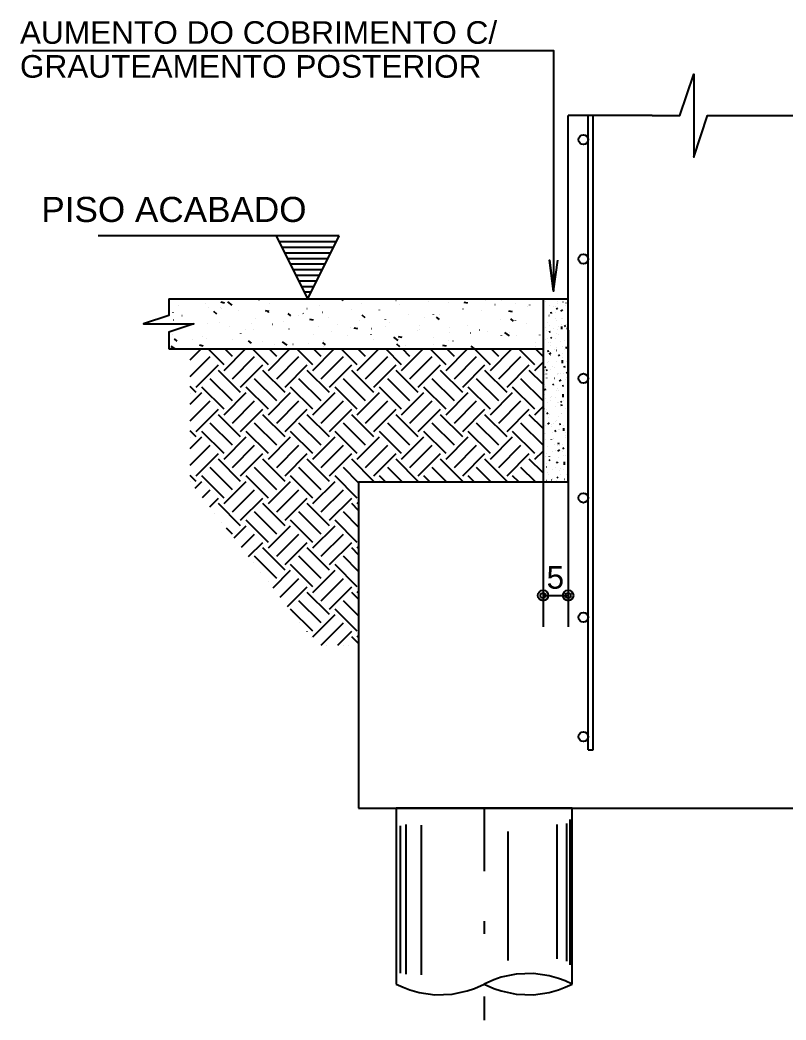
# Model space of a CAD drawing. Extents: x 0 to 119, y 0 to 84.
# Drawn here: x 76.23 to 82.33, y 64.79 to 72.76 of the extents above; entities that cross this region are included whole.
import ezdxf

# ---------------------------------------------------------------- set-up
doc = ezdxf.new("R2010")
doc.units = 0
doc.header["$MEASUREMENT"] = 0
doc.linetypes.add('ESTILO_TQS_0003', pattern=[1.5, 0.5, -0.4, 0.1, -0.5])
for name, color, linetype in [('1', 3, 'CONTINUOUS'), ('10', 252, 'CONTINUOUS'), ('23', 100, 'CONTINUOUS'), ('3', 7, 'CONTINUOUS'), ('32', 250, 'CONTINUOUS'), ('36', 7, 'CONTINUOUS'), ('50', 7, 'CONTINUOUS'), ('6', 178, 'CONTINUOUS')]:
    doc.layers.add(name, color=color, linetype=linetype)
doc.styles.add('TQS_ARIAL', font='arial.ttf')

msp = doc.modelspace()

# ---------------------------------------------------------------- linework, layer by layer
at = {"layer": '1', "color": 3, "linetype": 'Continuous'}
for p, q in [((77.589745, 70.049495), (77.676227, 70.135976)), ((77.858714, 70.009104), (77.731842, 70.135976)), ((77.858714, 69.96491), (78.02978, 70.135976)), ((77.925005, 70.075395), (77.864424, 70.135976)), ((78.212267, 70.009104), (78.085395, 70.135976)), ((78.212267, 69.96491), (78.383333, 70.135976)), ((78.278558, 70.075395), (78.217978, 70.135976)), ((78.56582, 70.009104), (78.438948, 70.135976)), ((78.56582, 69.96491), (78.736887, 70.135976)), ((78.632112, 70.075395), (78.571531, 70.135976)), ((78.919374, 70.009104), (78.792502, 70.135976)), ((78.919374, 69.96491), (79.09044, 70.135976)), ((78.985665, 70.075395), (78.925084, 70.135976)), ((79.272927, 70.009104), (79.146055, 70.135976)), ((79.272927, 69.96491), (79.443993, 70.135976)), ((79.339219, 70.075395), (79.278638, 70.135976)), ((79.626481, 70.009104), (79.499609, 70.135976)), ((79.626481, 69.96491), (79.797547, 70.135976)), ((79.692772, 70.075395), (79.632191, 70.135976)), ((79.980034, 70.009104), (79.853162, 70.135976)), ((79.980034, 69.96491), (80.1511, 70.135976)), ((80.046325, 70.075395), (79.985745, 70.135976)), ((80.333587, 70.009104), (80.206715, 70.135976)), ((80.398767, 70.076507), (80.339298, 70.135976)), ((77.589745, 69.916913), (77.748228, 70.075395)), ((77.925005, 69.898619), (78.101782, 70.075395)), ((78.278558, 69.898619), (78.455335, 70.075395)), ((78.632112, 69.898619), (78.808888, 70.075395)), ((78.985665, 69.898619), (79.162442, 70.075395)), ((79.339219, 69.898619), (79.515995, 70.075395)), ((79.692772, 69.898619), (79.869549, 70.075395)), ((80.046325, 69.898619), (80.223102, 70.075395)), ((80.333587, 69.96491), (80.398767, 70.030089)), ((77.637743, 69.832327), (77.81452, 70.009104)), ((77.991296, 69.788133), (77.81452, 69.96491)), ((77.991296, 69.832327), (78.168073, 70.009104)), ((78.34485, 69.788133), (78.168073, 69.96491)), ((78.34485, 69.832327), (78.521626, 70.009104)), ((78.698403, 69.788133), (78.521626, 69.96491)), ((78.698403, 69.832327), (78.87518, 70.009104)), ((79.051956, 69.788133), (78.87518, 69.96491)), ((79.051956, 69.832327), (79.228733, 70.009104)), ((79.40551, 69.788133), (79.228733, 69.96491)), ((79.40551, 69.832327), (79.582286, 70.009104)), ((79.759063, 69.788133), (79.582286, 69.96491)), ((79.759063, 69.832327), (79.93584, 70.009104)), ((80.112617, 69.788133), (79.93584, 69.96491)), ((80.112617, 69.832327), (80.289393, 70.009104)), ((80.398767, 69.855536), (80.289393, 69.96491)), ((80.398767, 69.943925), (80.398767, 69.943925)), ((77.925005, 69.721842), (77.748228, 69.898619)), ((78.278558, 69.721842), (78.101782, 69.898619)), ((78.632112, 69.721842), (78.455335, 69.898619)), ((78.985665, 69.721842), (78.808888, 69.898619)), ((79.339219, 69.721842), (79.162442, 69.898619)), ((79.692772, 69.721842), (79.515995, 69.898619)), ((80.046325, 69.721842), (79.869549, 69.898619)), ((80.398767, 69.722954), (80.223102, 69.898619)), ((77.637743, 69.788133), (77.589745, 69.836131)), ((77.589745, 69.695942), (77.681937, 69.788133)), ((77.589745, 69.78433), (77.589745, 69.78433)), ((77.858714, 69.655551), (77.681937, 69.832327)), ((77.858714, 69.611357), (78.03549, 69.788133)), ((78.212267, 69.655551), (78.03549, 69.832327)), ((78.212267, 69.611357), (78.389044, 69.788133)), ((78.56582, 69.655551), (78.389044, 69.832327)), ((78.56582, 69.611357), (78.742597, 69.788133)), ((78.919374, 69.655551), (78.742597, 69.832327)), ((78.919374, 69.611357), (79.096151, 69.788133)), ((79.272927, 69.655551), (79.096151, 69.832327)), ((79.272927, 69.611357), (79.449704, 69.788133)), ((79.626481, 69.655551), (79.449704, 69.832327)), ((79.626481, 69.611357), (79.803257, 69.788133)), ((79.980034, 69.655551), (79.803257, 69.832327)), ((79.980034, 69.611357), (80.156811, 69.788133)), ((80.333587, 69.655551), (80.156811, 69.832327)), ((77.589745, 69.563359), (77.748228, 69.721842)), ((77.925005, 69.545065), (78.101782, 69.721842)), ((78.278558, 69.545065), (78.455335, 69.721842)), ((78.632112, 69.545065), (78.808888, 69.721842)), ((78.985665, 69.545065), (79.162442, 69.721842)), ((79.339219, 69.545065), (79.515995, 69.721842)), ((79.692772, 69.545065), (79.869549, 69.721842)), ((80.046325, 69.545065), (80.223102, 69.721842)), ((77.637743, 69.478774), (77.81452, 69.655551)), ((77.991296, 69.43458), (77.81452, 69.611357)), ((77.991296, 69.478774), (78.168073, 69.655551)), ((78.34485, 69.43458), (78.168073, 69.611357)), ((78.34485, 69.478774), (78.521626, 69.655551)), ((78.698403, 69.43458), (78.521626, 69.611357)), ((78.698403, 69.478774), (78.87518, 69.655551)), ((79.051956, 69.43458), (78.87518, 69.611357)), ((79.051956, 69.478774), (79.228733, 69.655551)), ((79.40551, 69.43458), (79.228733, 69.611357)), ((79.40551, 69.478774), (79.582286, 69.655551)), ((79.759063, 69.43458), (79.582286, 69.611357)), ((79.759063, 69.478774), (79.93584, 69.655551)), ((80.112617, 69.43458), (79.93584, 69.611357)), ((80.112617, 69.478774), (80.289393, 69.655551)), ((80.398767, 69.501983), (80.289393, 69.611357)), ((80.333587, 69.611357), (80.398767, 69.676536)), ((77.925005, 69.368289), (77.748228, 69.545065)), ((78.278558, 69.368289), (78.101782, 69.545065)), ((78.632112, 69.368289), (78.455335, 69.545065)), ((78.985665, 69.368289), (78.808888, 69.545065)), ((79.339219, 69.368289), (79.162442, 69.545065)), ((79.692772, 69.368289), (79.515995, 69.545065)), ((80.046325, 69.368289), (79.869549, 69.545065)), ((80.398767, 69.369401), (80.223102, 69.545065)), ((80.398767, 69.590371), (80.398767, 69.590371)), ((77.637743, 69.43458), (77.589745, 69.482577)), ((77.858714, 69.301997), (77.681937, 69.478774)), ((78.212267, 69.301997), (78.03549, 69.478774)), ((78.56582, 69.301997), (78.389044, 69.478774)), ((78.919374, 69.301997), (78.742597, 69.478774)), ((79.272927, 69.301997), (79.096151, 69.478774)), ((79.626481, 69.301997), (79.449704, 69.478774)), ((79.980034, 69.301997), (79.803257, 69.478774)), ((80.333587, 69.301997), (80.156811, 69.478774)), ((77.589745, 69.342388), (77.681937, 69.43458)), ((77.589745, 69.430777), (77.589745, 69.430777)), ((77.858714, 69.257803), (78.03549, 69.43458)), ((78.212267, 69.257803), (78.389044, 69.43458)), ((78.56582, 69.257803), (78.742597, 69.43458)), ((78.919374, 69.257803), (79.096151, 69.43458)), ((79.272927, 69.257803), (79.449704, 69.43458)), ((79.626481, 69.257803), (79.803257, 69.43458)), ((79.980034, 69.257803), (80.156811, 69.43458)), ((77.589745, 69.209806), (77.748228, 69.368289)), ((77.637743, 69.125221), (77.81452, 69.301997)), ((77.925005, 69.191512), (78.101782, 69.368289)), ((77.991296, 69.125221), (78.168073, 69.301997)), ((78.278558, 69.191512), (78.455335, 69.368289)), ((78.34485, 69.125221), (78.521626, 69.301997)), ((78.632112, 69.191512), (78.808888, 69.368289)), ((78.698403, 69.125221), (78.87518, 69.301997)), ((78.985665, 69.191512), (79.162442, 69.368289)), ((79.051956, 69.125221), (79.228733, 69.301997)), ((79.339219, 69.191512), (79.515995, 69.368289)), ((79.40551, 69.125221), (79.582286, 69.301997)), ((79.692772, 69.191512), (79.869549, 69.368289)), ((79.759063, 69.125221), (79.93584, 69.301997)), ((80.046325, 69.191512), (80.223102, 69.368289)), ((80.112617, 69.125221), (80.289393, 69.301997)), ((80.333587, 69.257803), (80.398767, 69.322983)), ((77.991296, 69.081027), (77.81452, 69.257803)), ((78.34485, 69.081027), (78.168073, 69.257803)), ((78.698403, 69.081027), (78.521626, 69.257803)), ((79.051956, 69.081027), (78.87518, 69.257803)), ((79.40551, 69.081027), (79.228733, 69.257803)), ((79.759063, 69.081027), (79.582286, 69.257803)), ((80.112617, 69.081027), (79.93584, 69.257803)), ((80.398767, 69.14843), (80.289393, 69.257803)), ((80.398767, 69.236818), (80.398767, 69.236818)), ((77.925005, 69.014735), (77.748228, 69.191512)), ((78.278558, 69.014735), (78.101782, 69.191512)), ((78.632112, 69.014735), (78.455335, 69.191512)), ((78.930121, 69.070279), (78.808888, 69.191512)), ((79.276906, 69.077048), (79.162442, 69.191512)), ((79.630459, 69.077048), (79.515995, 69.191512)), ((79.984013, 69.077048), (79.869549, 69.191512)), ((80.337566, 69.077048), (80.223102, 69.191512)), ((77.637743, 69.081027), (77.589745, 69.129024)), ((77.589745, 69.077223), (77.589745, 69.077223)), ((77.628444, 69.027534), (77.681937, 69.081027)), ((77.858714, 68.948444), (77.681937, 69.125221)), ((77.858714, 68.90425), (78.03549, 69.081027)), ((78.212267, 68.948444), (78.03549, 69.125221)), ((78.212267, 68.90425), (78.389044, 69.081027)), ((78.56582, 68.948444), (78.389044, 69.125221)), ((78.56582, 68.90425), (78.742597, 69.081027)), ((78.919374, 68.948444), (78.742597, 69.125221)), ((79.003784, 69.077048), (79.003784, 69.077048)), ((79.055935, 69.077048), (79.055935, 69.077048)), ((79.092172, 69.077048), (79.096151, 69.081027)), ((79.144323, 69.077048), (79.096151, 69.125221)), ((79.224754, 69.077048), (79.224754, 69.077048)), ((79.357337, 69.077048), (79.357337, 69.077048)), ((79.409488, 69.077048), (79.409488, 69.077048)), ((79.445725, 69.077048), (79.449704, 69.081027)), ((79.497877, 69.077048), (79.449704, 69.125221)), ((79.578308, 69.077048), (79.578308, 69.077048)), ((79.71089, 69.077048), (79.71089, 69.077048)), ((79.763042, 69.077048), (79.763042, 69.077048)), ((79.799279, 69.077048), (79.803257, 69.081027)), ((79.85143, 69.077048), (79.803257, 69.125221)), ((79.931861, 69.077048), (79.931861, 69.077048)), ((80.064444, 69.077048), (80.064444, 69.077048)), ((80.116595, 69.077048), (80.116595, 69.077048)), ((80.152832, 69.077048), (80.156811, 69.081027)), ((80.204984, 69.077048), (80.156811, 69.125221)), ((80.285415, 69.077048), (80.285415, 69.077048)), ((77.686608, 68.953115), (77.748228, 69.014735)), ((77.925005, 68.837959), (78.101782, 69.014735)), ((78.278558, 68.837959), (78.455335, 69.014735)), ((78.632112, 68.837959), (78.808888, 69.014735)), ((77.744772, 68.878696), (77.81452, 68.948444)), ((77.991296, 68.727473), (77.81452, 68.90425)), ((77.991296, 68.771667), (78.168073, 68.948444)), ((78.34485, 68.727473), (78.168073, 68.90425)), ((78.34485, 68.771667), (78.521626, 68.948444)), ((78.698403, 68.727473), (78.521626, 68.90425)), ((78.698403, 68.771667), (78.87518, 68.948444)), ((78.930121, 68.849308), (78.87518, 68.90425)), ((78.919374, 68.90425), (78.930121, 68.914997)), ((78.930121, 68.937697), (78.930121, 68.937697)), ((77.783548, 68.829084), (77.783548, 68.829084)), ((78.278558, 68.661182), (78.101782, 68.837959)), ((78.632112, 68.661182), (78.455335, 68.837959)), ((78.930121, 68.716726), (78.808888, 68.837959)), ((77.841712, 68.754665), (77.841712, 68.754665)), ((78.212267, 68.594891), (78.03549, 68.771667)), ((78.56582, 68.594891), (78.389044, 68.771667)), ((78.919374, 68.594891), (78.742597, 68.771667)), ((77.925005, 68.661182), (77.878174, 68.708013)), ((77.899875, 68.680246), (77.899875, 68.680246)), ((77.938651, 68.630634), (78.03549, 68.727473)), ((77.996815, 68.556215), (78.101782, 68.661182)), ((78.212267, 68.550696), (78.389044, 68.727473)), ((78.278558, 68.484405), (78.455335, 68.661182)), ((78.56582, 68.550696), (78.742597, 68.727473)), ((78.632112, 68.484405), (78.808888, 68.661182)), ((78.054979, 68.481797), (78.168073, 68.594891)), ((78.34485, 68.418114), (78.521626, 68.594891)), ((78.698403, 68.418114), (78.87518, 68.594891)), ((78.930121, 68.584143), (78.930121, 68.584143)), ((78.34485, 68.37392), (78.168073, 68.550696)), ((78.698403, 68.37392), (78.521626, 68.550696)), ((78.930121, 68.495755), (78.87518, 68.550696)), ((78.919374, 68.550696), (78.930121, 68.561444)), ((78.093755, 68.432184), (78.093755, 68.432184)), ((78.278558, 68.307628), (78.101782, 68.484405)), ((78.56582, 68.241337), (78.389044, 68.418114)), ((78.632112, 68.307628), (78.455335, 68.484405)), ((78.919374, 68.241337), (78.742597, 68.418114)), ((78.930121, 68.363172), (78.808888, 68.484405)), ((78.151919, 68.357765), (78.151919, 68.357765)), ((78.248858, 68.233734), (78.389044, 68.37392)), ((78.56582, 68.197143), (78.742597, 68.37392)), ((78.210082, 68.283347), (78.210082, 68.283347)), ((78.307022, 68.159315), (78.455335, 68.307628)), ((78.632112, 68.130852), (78.808888, 68.307628)), ((78.365186, 68.084897), (78.521626, 68.241337)), ((78.698403, 68.020366), (78.521626, 68.197143)), ((78.698403, 68.064561), (78.87518, 68.241337)), ((78.930121, 68.142201), (78.87518, 68.197143)), ((78.919374, 68.197143), (78.930121, 68.20789)), ((78.930121, 68.23059), (78.930121, 68.23059)), ((78.632112, 67.954075), (78.455335, 68.130852)), ((78.930121, 68.009619), (78.808888, 68.130852)), ((78.56582, 67.887784), (78.389044, 68.064561)), ((78.403962, 68.035284), (78.403962, 68.035284)), ((78.56582, 67.84359), (78.742597, 68.020366)), ((78.919374, 67.887784), (78.742597, 68.064561)), ((78.462125, 67.960865), (78.462125, 67.960865)), ((78.632112, 67.777298), (78.808888, 67.954075)), ((78.520289, 67.886447), (78.521626, 67.887784)), ((78.764444, 67.777048), (78.87518, 67.887784)), ((78.930121, 67.877036), (78.930121, 67.877036)), ((78.559065, 67.836834), (78.559065, 67.836834)), ((78.930121, 67.788648), (78.87518, 67.84359)), ((78.919374, 67.84359), (78.930121, 67.854337)), ((78.631861, 67.777048), (78.631861, 67.777048)), ((78.676556, 67.777048), (78.676556, 67.777048)), ((78.809139, 67.777048), (78.808888, 67.777298)), ((78.852832, 67.777048), (78.852832, 67.777048))]:
    msp.add_line(p, q, dxfattribs=at)
at = {"layer": '10', "color": 252, "linetype": 'Continuous'}
for p, q in [((80.630121, 66.477048), (79.230121, 66.477048)), ((79.230121, 66.477048), (79.230121, 65.077048)), ((80.630121, 65.077048), (80.630121, 66.477048)), ((79.309956, 65.156482), (79.309956, 66.347842)), ((80.512054, 65.279166), (80.512054, 66.347842)), ((80.58746, 65.258719), (80.58746, 66.355074)), ((80.615322, 65.231454), (80.615322, 66.387617)), ((79.263097, 65.163298), (79.263097, 66.336997)), ((79.431788, 65.149666), (79.43179, 66.344227)), ((80.120618, 65.265534), (80.120617, 66.293604))]:
    msp.add_line(p, q, dxfattribs=at)
for points in [[(80.630121, 65.077047), (80.575363, 65.10273), (80.521827, 65.122949), (80.447192, 65.143807), (80.322628, 65.161198), (80.1856, 65.156488), (80.065986, 65.131613), (80.007942, 65.112006), (79.930121, 65.077047)], [(79.230121, 65.077048), (79.284878, 65.051366), (79.338415, 65.031146), (79.413051, 65.010289), (79.537613, 64.992897), (79.674642, 64.997605), (79.794255, 65.022482), (79.852299, 65.04209), (79.93012, 65.077048)], [(79.930121, 65.077049), (80.007942, 65.04209), (80.065986, 65.022483), (80.1856, 64.997607), (80.322628, 64.992898), (80.447192, 65.010289), (80.521827, 65.031148), (80.575363, 65.051366), (80.630121, 65.077049)]]:
    msp.add_lwpolyline(points, dxfattribs=at)
at = {"layer": '23', "color": 100, "linetype": 'Continuous'}
for q in [(80.598767, 70.535976), (80.398767, 69.077048)]:
    msp.add_line((80.398767, 70.535976), q, dxfattribs=at)
at = {"layer": '3', "color": 7, "linetype": 'Continuous'}
for p, q in [((78.775224, 71.035476), (76.857145, 71.035476)), ((78.525474, 70.535976), (78.275724, 71.035476)), ((78.297998, 70.990929), (78.752952, 70.990929)), ((78.525474, 70.535976), (78.775224, 71.035476)), ((78.320271, 70.946382), (78.730678, 70.946382)), ((78.342545, 70.901835), (78.708405, 70.901835)), ((78.364818, 70.857289), (78.686132, 70.857289)), ((78.387091, 70.812742), (78.663858, 70.812741)), ((78.409365, 70.768195), (78.641585, 70.768195)), ((78.431639, 70.723647), (78.619312, 70.723648)), ((78.453912, 70.6791), (78.597038, 70.679101)), ((78.476186, 70.634553), (78.574764, 70.634553)), ((78.498459, 70.590007), (78.55249, 70.590007)), ((77.418767, 70.535976), (80.398767, 70.535976)), ((77.708546, 70.496851), (77.708058, 70.49696)), ((77.863888, 70.501668), (77.834439, 70.507392)), ((77.924888, 70.485339), (77.888568, 70.511907)), ((78.137329, 70.524839), (78.137025, 70.525236)), ((78.220251, 70.501113), (78.220186, 70.501609)), ((78.810532, 70.522581), (78.792219, 70.535976)), ((78.950423, 70.495836), (78.949935, 70.495944)), ((79.228213, 70.522704), (79.227714, 70.522726)), ((79.256939, 70.493311), (79.256873, 70.493807)), ((79.486967, 70.511407), (79.486467, 70.511429)), ((79.640365, 70.53088), (79.6403, 70.531376)), ((79.649312, 70.504319), (79.648813, 70.504341)), ((79.801171, 70.500616), (79.771722, 70.50634)), ((79.940628, 70.51851), (79.940323, 70.518907)), ((80.016462, 70.488289), (80.015963, 70.48831)), ((80.067823, 70.522416), (80.067335, 70.522524)), ((80.180194, 70.499273), (80.17989, 70.49967)), ((80.398767, 70.535976), (80.398767, 70.135976)), ((80.398767, 70.507395), (80.398767, 70.507395)), ((80.398767, 70.507395), (80.398767, 70.507395)), ((77.453594, 70.424489), (77.453529, 70.424985)), ((77.494726, 70.48338), (77.494422, 70.483776)), ((77.734292, 70.464143), (77.733988, 70.46454)), ((77.801269, 70.41393), (77.778288, 70.433214)), ((77.830583, 70.469796), (77.830095, 70.469905)), ((77.83751, 70.45834), (77.837445, 70.458835)), ((77.974619, 70.443915), (77.974315, 70.444312)), ((78.217274, 70.432977), (78.187825, 70.438701)), ((78.214185, 70.424678), (78.213881, 70.425075)), ((78.392041, 70.399411), (78.36906, 70.418694)), ((78.490281, 70.416687), (78.490216, 70.417183)), ((78.519862, 70.454138), (78.519374, 70.454246)), ((78.617222, 70.485374), (78.616918, 70.485771)), ((78.641899, 70.427083), (78.641411, 70.427191)), ((78.874197, 70.450538), (78.874132, 70.451033)), ((79.097115, 70.445909), (79.096811, 70.446306)), ((79.331179, 70.411424), (79.330691, 70.411532)), ((79.526969, 70.408885), (79.526903, 70.409381)), ((79.76174, 70.453122), (79.761252, 70.45323)), ((79.910885, 70.442736), (79.910819, 70.443231)), ((80.154557, 70.431925), (80.125108, 70.437649)), ((80.275216, 70.476991), (80.274716, 70.477013)), ((80.293626, 70.485509), (80.293561, 70.486005)), ((80.398767, 70.471597), (80.398767, 70.471597)), ((80.398767, 70.449048), (80.398767, 70.449048)), ((80.398767, 70.449048), (80.398767, 70.449048)), ((80.398767, 70.449048), (80.398767, 70.449048)), ((77.320702, 70.335976), (77.320702, 70.335976)), ((77.335789, 70.335976), (77.335789, 70.335976)), ((77.335789, 70.335976), (77.335789, 70.335976)), ((77.335789, 70.335976), (77.335789, 70.335976)), ((77.383028, 70.335976), (77.383028, 70.335976)), ((77.383028, 70.335976), (77.383028, 70.335976)), ((77.45536, 70.365986), (77.454861, 70.366008)), ((77.465247, 70.335976), (77.465247, 70.335976)), ((77.465247, 70.335976), (77.465247, 70.335976)), ((77.524499, 70.400502), (77.524011, 70.400611)), ((77.594704, 70.335976), (77.594704, 70.335976)), ((77.594704, 70.335976), (77.594704, 70.335976)), ((77.607833, 70.335976), (77.607833, 70.335976)), ((77.611, 70.331849), (77.610695, 70.332246)), ((77.724113, 70.336345), (77.724048, 70.33684)), ((77.82251, 70.349956), (77.822011, 70.349978)), ((78.081264, 70.338658), (78.080764, 70.33868)), ((78.106855, 70.379118), (78.106789, 70.379614)), ((78.243609, 70.33157), (78.24311, 70.331592)), ((78.335816, 70.357789), (78.335328, 70.357897)), ((78.454512, 70.40445), (78.454208, 70.404847)), ((78.570659, 70.364286), (78.541211, 70.37001)), ((78.694078, 70.385213), (78.693774, 70.38561)), ((78.760801, 70.328543), (78.760735, 70.329038)), ((78.934405, 70.364985), (78.934101, 70.365382)), ((78.982813, 70.384891), (78.959832, 70.404175)), ((79.143542, 70.371316), (79.143477, 70.371812)), ((79.173971, 70.345748), (79.173667, 70.346145)), ((79.453216, 70.384369), (79.452728, 70.384478)), ((79.573585, 70.370372), (79.550604, 70.389655)), ((79.577008, 70.406444), (79.576704, 70.406841)), ((80.056901, 70.366979), (80.056597, 70.367376)), ((80.164357, 70.355852), (80.141376, 70.375136)), ((80.142495, 70.368711), (80.142007, 70.368819)), ((80.180229, 70.363515), (80.180164, 70.36401)), ((80.264532, 70.341656), (80.264044, 70.341764)), ((80.398767, 70.384455), (80.398767, 70.384455)), ((77.44829, 70.250925), (77.447985, 70.251322)), ((77.905255, 70.316091), (77.904767, 70.316199)), ((77.993458, 70.257123), (77.993393, 70.257619)), ((78.027292, 70.289036), (78.026804, 70.289144)), ((78.090893, 70.292384), (78.090588, 70.292781)), ((78.376885, 70.294692), (78.376819, 70.295188)), ((78.570786, 70.252919), (78.570481, 70.253316)), ((78.610759, 70.31554), (78.61026, 70.315562)), ((78.716571, 70.273377), (78.716083, 70.273486)), ((78.869513, 70.304243), (78.869013, 70.304265)), ((78.924045, 70.295594), (78.894596, 70.301319)), ((79.030145, 70.249321), (79.03008, 70.249817)), ((79.031858, 70.297155), (79.031359, 70.297176)), ((79.147132, 70.315075), (79.146644, 70.315184)), ((79.399008, 70.281124), (79.398509, 70.281146)), ((79.413572, 70.28689), (79.413507, 70.287386)), ((79.414298, 70.32552), (79.413994, 70.325917)), ((79.653864, 70.306283), (79.65356, 70.30668)), ((79.657762, 70.269827), (79.657262, 70.269849)), ((79.797488, 70.320741), (79.797423, 70.321237)), ((79.820107, 70.262739), (79.819608, 70.262761)), ((79.894191, 70.286055), (79.893887, 70.286452)), ((79.958449, 70.272362), (79.957961, 70.27247)), ((80.132021, 70.241017), (80.095701, 70.267584)), ((80.133757, 70.266819), (80.133453, 70.267215)), ((80.398767, 70.311897), (80.398767, 70.311897)), ((80.398767, 70.311897), (80.398767, 70.311897)), ((80.398767, 70.311897), (80.398767, 70.311897)), ((77.486273, 70.197046), (77.463292, 70.21633)), ((77.610717, 70.21435), (77.610651, 70.214845)), ((77.687856, 70.231688), (77.687551, 70.232085)), ((77.721208, 70.219742), (77.72072, 70.21985)), ((77.928183, 70.21146), (77.927878, 70.211857)), ((78.077045, 70.182527), (78.054064, 70.20181)), ((78.167749, 70.192224), (78.167445, 70.19262)), ((78.263488, 70.172697), (78.263423, 70.173193)), ((78.360735, 70.166533), (78.324414, 70.1931)), ((78.408076, 70.171995), (78.407771, 70.172392)), ((78.532525, 70.177028), (78.532037, 70.177137)), ((78.667817, 70.168007), (78.644836, 70.187291)), ((78.647404, 70.206548), (78.647339, 70.207044)), ((78.838608, 70.246322), (78.83812, 70.246431)), ((79.050679, 70.213455), (79.050374, 70.213851)), ((79.246378, 70.203775), (79.210057, 70.230342)), ((79.258589, 70.153488), (79.235608, 70.172771)), ((79.277431, 70.226903), (79.247982, 70.232628)), ((79.527888, 70.230664), (79.5274, 70.230772)), ((79.530572, 70.17399), (79.530267, 70.174386)), ((79.649925, 70.203609), (79.649437, 70.203717)), ((79.684091, 70.198746), (79.684026, 70.199242)), ((80.066833, 70.24152), (80.066768, 70.242015)), ((80.187257, 70.246709), (80.186758, 70.246731)), ((80.339204, 70.18795), (80.338716, 70.188059)), ((80.374084, 70.24659), (80.37378, 70.246987)), ((80.398767, 70.237474), (80.398767, 70.237474)), ((80.398767, 70.237474), (80.398767, 70.237474)), ((80.398767, 70.214424), (80.398767, 70.214424)), ((80.398767, 70.174746), (80.398767, 70.174746)), ((77.418767, 70.135976), (80.398767, 70.135976)), ((77.465952, 70.135976), (77.438771, 70.155858)), ((77.480403, 70.135976), (77.480403, 70.135976)), ((77.480403, 70.135976), (77.480403, 70.135976)), ((77.480403, 70.135976), (77.480403, 70.135976)), ((77.491577, 70.135976), (77.491577, 70.135976)), ((77.491577, 70.135976), (77.491577, 70.135976)), ((77.536493, 70.135976), (77.536493, 70.135976)), ((77.559053, 70.135976), (77.559053, 70.135976)), ((77.621035, 70.135976), (77.621035, 70.135976)), ((77.693534, 70.159264), (77.664085, 70.164988)), ((77.750492, 70.135976), (77.750492, 70.135976)), ((77.761298, 70.135976), (77.761298, 70.135976)), ((77.761298, 70.135976), (77.761298, 70.135976)), ((77.813339, 70.135976), (77.813339, 70.135976)), ((77.87995, 70.135976), (77.87995, 70.135976)), ((77.986104, 70.135976), (77.986104, 70.135976)), ((78.009407, 70.135976), (78.009407, 70.135976)), ((78.009407, 70.135976), (78.009407, 70.135976)), ((78.009407, 70.135976), (78.009407, 70.135976)), ((78.099052, 70.135976), (78.099052, 70.135976)), ((78.099052, 70.135976), (78.099052, 70.135976)), ((78.132522, 70.135976), (78.132522, 70.135976)), ((78.138865, 70.135976), (78.138865, 70.135976)), ((78.138865, 70.135976), (78.138865, 70.135976)), ((78.138865, 70.135976), (78.138865, 70.135976)), ((78.210909, 70.135976), (78.210909, 70.135976)), ((78.210909, 70.135976), (78.210909, 70.135976)), ((78.268322, 70.135976), (78.268322, 70.135976)), ((78.268322, 70.135976), (78.268322, 70.135976)), ((78.39778, 70.135976), (78.39778, 70.135976)), ((78.39778, 70.135976), (78.39778, 70.135976)), ((78.402509, 70.135976), (78.402509, 70.135976)), ((78.435714, 70.135976), (78.435714, 70.135976)), ((78.527237, 70.135976), (78.527237, 70.135976)), ((78.527237, 70.135976), (78.527237, 70.135976)), ((78.647642, 70.152759), (78.647338, 70.153155)), ((78.656695, 70.135976), (78.656695, 70.135976)), ((78.660519, 70.135976), (78.660519, 70.135976)), ((78.660519, 70.135976), (78.660519, 70.135976)), ((78.70599, 70.135976), (78.70599, 70.135976)), ((78.7177, 70.135976), (78.7177, 70.135976)), ((78.7177, 70.135976), (78.7177, 70.135976)), ((78.786153, 70.135976), (78.786153, 70.135976)), ((78.885325, 70.135976), (78.885325, 70.135976)), ((78.885325, 70.135976), (78.885325, 70.135976)), ((78.91561, 70.135976), (78.91561, 70.135976)), ((79.045068, 70.135976), (79.045068, 70.135976)), ((79.045068, 70.135976), (79.045068, 70.135976)), ((79.045068, 70.135976), (79.045068, 70.135976)), ((79.11013, 70.135976), (79.11013, 70.135976)), ((79.11013, 70.135976), (79.11013, 70.135976)), ((79.11013, 70.135976), (79.11013, 70.135976)), ((79.174525, 70.135976), (79.174525, 70.135976)), ((79.174525, 70.135976), (79.174525, 70.135976)), ((79.174525, 70.135976), (79.174525, 70.135976)), ((79.279459, 70.135976), (79.279459, 70.135976)), ((79.300175, 70.164895), (79.30011, 70.165391)), ((79.303983, 70.135976), (79.303983, 70.135976)), ((79.303983, 70.135976), (79.303983, 70.135976)), ((79.334935, 70.135976), (79.334935, 70.135976)), ((79.334935, 70.135976), (79.334935, 70.135976)), ((79.336348, 70.135976), (79.336348, 70.135976)), ((79.336348, 70.135976), (79.336348, 70.135976)), ((79.336348, 70.135976), (79.336348, 70.135976)), ((79.339066, 70.135976), (79.339066, 70.135976)), ((79.43344, 70.135976), (79.43344, 70.135976)), ((79.43344, 70.135976), (79.43344, 70.135976)), ((79.559741, 70.135976), (79.559741, 70.135976)), ((79.559741, 70.135976), (79.559741, 70.135976)), ((79.559741, 70.135976), (79.559741, 70.135976)), ((79.562898, 70.135976), (79.562898, 70.135976)), ((79.562898, 70.135976), (79.562898, 70.135976)), ((79.630817, 70.158212), (79.601368, 70.163936)), ((79.692355, 70.135976), (79.692355, 70.135976)), ((79.74521, 70.135976), (79.74521, 70.135976)), ((79.784546, 70.135976), (79.784546, 70.135976)), ((79.784546, 70.135976), (79.784546, 70.135976)), ((79.821813, 70.135976), (79.821813, 70.135976)), ((79.849361, 70.138968), (79.82638, 70.158252)), ((79.852927, 70.135976), (79.852927, 70.135976)), ((79.95127, 70.135976), (79.95127, 70.135976)), ((79.954996, 70.135976), (79.954996, 70.135976)), ((79.954996, 70.135976), (79.954996, 70.135976)), ((79.954996, 70.135976), (79.954996, 70.135976)), ((80.009351, 70.135976), (80.009351, 70.135976)), ((80.080728, 70.135976), (80.080728, 70.135976)), ((80.080728, 70.135976), (80.080728, 70.135976)), ((80.080728, 70.135976), (80.080728, 70.135976)), ((80.210185, 70.135976), (80.210185, 70.135976)), ((80.210185, 70.135976), (80.210185, 70.135976)), ((80.210185, 70.135976), (80.210185, 70.135976)), ((80.234156, 70.135976), (80.234156, 70.135976)), ((80.234156, 70.135976), (80.234156, 70.135976)), ((80.275624, 70.135976), (80.275624, 70.135976)), ((80.336863, 70.157093), (80.336797, 70.157589)), ((80.339643, 70.135976), (80.339643, 70.135976)), ((80.339643, 70.135976), (80.339643, 70.135976)), ((80.398767, 70.159159), (80.398767, 70.159159))]:
    msp.add_line(p, q, dxfattribs=at)
at = {"layer": '3', "color": 7, "linetype": 'ESTILO_TQS_0003'}
msp.add_line((79.930121, 66.477048), (79.930121, 64.791145), dxfattribs=at)
at = {"layer": '3', "color": 7, "linetype": 'Continuous'}
msp.add_lwpolyline([(77.418767, 70.535976), (77.418767, 70.402643), (77.218767, 70.335976), (77.618767, 70.335976), (77.418767, 70.269309), (77.418767, 70.135976)], dxfattribs=at)
at = {"layer": '32', "color": 250, "linetype": 'Continuous'}
for p, q in [((80.398767, 70.535976), (80.398767, 70.535976)), ((80.598767, 70.535976), (80.598767, 70.535976)), ((80.398767, 70.285976), (80.398767, 67.922322)), ((80.598767, 70.285976), (80.598767, 67.922322)), ((80.398767, 68.172322), (80.598767, 68.172322))]:
    msp.add_line(p, q, dxfattribs=at)
msp.add_lwpolyline([(76.334043, 72.512357), (80.48276, 72.512357), (80.48276, 70.595788), (80.450129, 70.843649), (80.48276, 70.595788), (80.515392, 70.843649)], dxfattribs=at)
for centre, radius in [((80.398767, 68.172322), 0.041625), ((80.398767, 68.172322), 0.02075), ((80.598767, 68.172322), 0.041625), ((80.598767, 68.172322), 0.02075)]:
    msp.add_circle(centre, radius, dxfattribs=at)
at = {"layer": '36', "color": 7, "linetype": 'Continuous'}
for centre in [(80.720393, 71.803016), (80.720393, 70.851941), (80.720393, 69.900866), (80.720393, 68.949791), (80.720393, 67.998716), (80.720393, 67.047641)]:
    msp.add_circle(centre, 0.038374, dxfattribs=at)
at = {"layer": '50', "linetype": 'Continuous'}
for p, q in [((80.398767, 70.507667), (80.398767, 70.507667)), ((80.398767, 70.507667), (80.398767, 70.507667)), ((80.398767, 70.494886), (80.398767, 70.494886)), ((80.398767, 70.494886), (80.398767, 70.494886)), ((80.398767, 70.494886), (80.398767, 70.494886)), ((80.399294, 70.507784), (80.399489, 70.507828)), ((80.406008, 70.526826), (80.406034, 70.527025)), ((80.418639, 70.510807), (80.41876, 70.510965)), ((80.51326, 70.51693), (80.513382, 70.517089)), ((80.516477, 70.500025), (80.516677, 70.500034)), ((80.559104, 70.509717), (80.55913, 70.509915)), ((80.581415, 70.502861), (80.581615, 70.502869)), ((80.398767, 70.484909), (80.398767, 70.484909)), ((80.398767, 70.484909), (80.398767, 70.484909)), ((80.398767, 70.484909), (80.398767, 70.484909)), ((80.398767, 70.471825), (80.398767, 70.471825)), ((80.398767, 70.471825), (80.398767, 70.471825)), ((80.398767, 70.471825), (80.398767, 70.471825)), ((80.398767, 70.452807), (80.398767, 70.452807)), ((80.398767, 70.452807), (80.398767, 70.452807)), ((80.398767, 70.412014), (80.398767, 70.412014)), ((80.450729, 70.409466), (80.450924, 70.40951)), ((80.451366, 70.478028), (80.451393, 70.478227)), ((80.459159, 70.423754), (80.470939, 70.426043)), ((80.482517, 70.476866), (80.482639, 70.477025)), ((80.496725, 70.42923), (80.496751, 70.429429)), ((80.501162, 70.475508), (80.501358, 70.475551)), ((80.50633, 70.452741), (80.515523, 70.460455)), ((80.54091, 70.436137), (80.555438, 70.446764)), ((80.577138, 70.48299), (80.57726, 70.483149)), ((80.592957, 70.409715), (80.593157, 70.409724)), ((80.398767, 70.401237), (80.398767, 70.401237)), ((80.398767, 70.401237), (80.398767, 70.401237)), ((80.398767, 70.397947), (80.398767, 70.397947)), ((80.398767, 70.397947), (80.398767, 70.397947)), ((80.398767, 70.397947), (80.398767, 70.397947)), ((80.398767, 70.362485), (80.405212, 70.367893)), ((80.398767, 70.36772), (80.398767, 70.36772)), ((80.398767, 70.343086), (80.398767, 70.343086)), ((80.398767, 70.343086), (80.398767, 70.343086)), ((80.398767, 70.343086), (80.398767, 70.343086)), ((80.398767, 70.332164), (80.398767, 70.332164)), ((80.401914, 70.398644), (80.402109, 70.398688)), ((80.404961, 70.375793), (80.405083, 70.375952)), ((80.434072, 70.346662), (80.434098, 70.34686)), ((80.446097, 70.403303), (80.446297, 70.403312)), ((80.499582, 70.381917), (80.499704, 70.382075)), ((80.503783, 70.366368), (80.503978, 70.366411)), ((80.542084, 70.380432), (80.54211, 70.380631)), ((80.552598, 70.37719), (80.552793, 70.377233)), ((80.587442, 70.331634), (80.587469, 70.331833)), ((80.594203, 70.38804), (80.594325, 70.388199)), ((80.398767, 70.307588), (80.398767, 70.307588)), ((80.398767, 70.288226), (80.398767, 70.288226)), ((80.398767, 70.288226), (80.398767, 70.288226)), ((80.398767, 70.261807), (80.398767, 70.261807)), ((80.398767, 70.250531), (80.398767, 70.250531)), ((80.398767, 70.250531), (80.398767, 70.250531)), ((80.403558, 70.289288), (80.403753, 70.289331)), ((80.419076, 70.308474), (80.419275, 70.308483)), ((80.42233, 70.28124), (80.422452, 70.281399)), ((80.447286, 70.271239), (80.459065, 70.273528)), ((80.453073, 70.321304), (80.453195, 70.321463)), ((80.47943, 70.297864), (80.479457, 70.298062)), ((80.505427, 70.257011), (80.505622, 70.257055)), ((80.516951, 70.287364), (80.517073, 70.287523)), ((80.522577, 70.312993), (80.522777, 70.313002)), ((80.524789, 70.249066), (80.524815, 70.249264)), ((80.547891, 70.292959), (80.547426, 70.315454)), ((80.547694, 70.327428), (80.547816, 70.327587)), ((80.569886, 70.313592), (80.579079, 70.321306)), ((80.58864, 70.298715), (80.598767, 70.300683)), ((80.398767, 70.233365), (80.398767, 70.233365)), ((80.398767, 70.233365), (80.398767, 70.233365)), ((80.398767, 70.213939), (80.398767, 70.213939)), ((80.398767, 70.213939), (80.398767, 70.213939)), ((80.398767, 70.213939), (80.398767, 70.213939)), ((80.398767, 70.178505), (80.398767, 70.178505)), ((80.398767, 70.178505), (80.398767, 70.178505)), ((80.398767, 70.178505), (80.398767, 70.178505)), ((80.398767, 70.170006), (80.398767, 70.170006)), ((80.406178, 70.180148), (80.406374, 70.180191)), ((80.416581, 70.213808), (80.416607, 70.214007)), ((80.430617, 70.215329), (80.430817, 70.215338)), ((80.439395, 70.186291), (80.439517, 70.186449)), ((80.454993, 70.19097), (80.455188, 70.191013)), ((80.459576, 70.221031), (80.468769, 70.228744)), ((80.495556, 70.218165), (80.495755, 70.218173)), ((80.534016, 70.192415), (80.534138, 70.192573)), ((80.570148, 70.200268), (80.570174, 70.200466)), ((80.398767, 70.133343), (80.398767, 70.133343)), ((80.398767, 70.123645), (80.398767, 70.123645)), ((80.398767, 70.123645), (80.398767, 70.123645)), ((80.398767, 70.123645), (80.398767, 70.123645)), ((80.398767, 70.120289), (80.398767, 70.120289)), ((80.398767, 70.120289), (80.398767, 70.120289)), ((80.398767, 70.120289), (80.398767, 70.120289)), ((80.398767, 70.1116), (80.398767, 70.1116)), ((80.435413, 70.118724), (80.447192, 70.121013)), ((80.447804, 70.09401), (80.462332, 70.104637)), ((80.456764, 70.091738), (80.456886, 70.091897)), ((80.46194, 70.16501), (80.461966, 70.165209)), ((80.487507, 70.131802), (80.487629, 70.131961)), ((80.507098, 70.125019), (80.507297, 70.125028)), ((80.507299, 70.116212), (80.507325, 70.116411)), ((80.508047, 70.147871), (80.508242, 70.147915)), ((80.523132, 70.081882), (80.532325, 70.089595)), ((80.551386, 70.097862), (80.551507, 70.09802)), ((80.556862, 70.158693), (80.557057, 70.158737)), ((80.572036, 70.127855), (80.572235, 70.127863)), ((80.576767, 70.1462), (80.588547, 70.14849)), ((80.582128, 70.137926), (80.58225, 70.138085)), ((80.398767, 70.078494), (80.398767, 70.078494)), ((80.398767, 70.078494), (80.398767, 70.078494)), ((80.398767, 70.078494), (80.398767, 70.078494)), ((80.398767, 70.068784), (80.398767, 70.068784)), ((80.398767, 70.068784), (80.398767, 70.068784)), ((80.398767, 70.05814), (80.398767, 70.05814)), ((80.398767, 70.02664), (80.398767, 70.02664)), ((80.398767, 70.02664), (80.398767, 70.02664)), ((80.398767, 70.016154), (80.398767, 70.016154)), ((80.398767, 70.016154), (80.398767, 70.016154)), ((80.398767, 70.013924), (80.398767, 70.013924)), ((80.398767, 70.013924), (80.398767, 70.013924)), ((80.399561, 70.084524), (80.399587, 70.084722)), ((80.407822, 70.070792), (80.408018, 70.070835)), ((80.436717, 70.028297), (80.436917, 70.028306)), ((80.444919, 70.035726), (80.444945, 70.035924)), ((80.509691, 70.038515), (80.509886, 70.038558)), ((80.552657, 70.067414), (80.552683, 70.067613)), ((80.553471, 70.023016), (80.553006, 70.045511)), ((80.583578, 70.034709), (80.583777, 70.034718)), ((80.598016, 70.018616), (80.598042, 70.018815)), ((80.398767, 69.977527), (80.398767, 69.977527)), ((80.398767, 69.961393), (80.398767, 69.961393)), ((80.398767, 69.959063), (80.398767, 69.959063)), ((80.398767, 69.959063), (80.398767, 69.959063)), ((80.398767, 69.959063), (80.398767, 69.959063)), ((80.398767, 69.932991), (80.398767, 69.932991)), ((80.409696, 69.933468), (80.409896, 69.933477)), ((80.410443, 69.961652), (80.410638, 69.961695)), ((80.412822, 69.989321), (80.422014, 69.997034)), ((80.42354, 69.966209), (80.435319, 69.968498)), ((80.42732, 69.936176), (80.427442, 69.936335)), ((80.459258, 69.972474), (80.459453, 69.972517)), ((80.473829, 69.996789), (80.473951, 69.996947)), ((80.490278, 69.986928), (80.490304, 69.987126)), ((80.513198, 69.937987), (80.513397, 69.937996)), ((80.521941, 69.9423), (80.522063, 69.942459)), ((80.535637, 69.93813), (80.535663, 69.938328)), ((80.561126, 69.940197), (80.561321, 69.94024)), ((80.564894, 69.993685), (80.576673, 69.995975)), ((80.56845, 70.002912), (80.568572, 70.003071)), ((80.586689, 69.942733), (80.595881, 69.950447)), ((80.398767, 69.904203), (80.398767, 69.904203)), ((80.398767, 69.904203), (80.398767, 69.904203)), ((80.398767, 69.904203), (80.398767, 69.904203)), ((80.398767, 69.898965), (80.398767, 69.898965)), ((80.398767, 69.898965), (80.398767, 69.898965)), ((80.398767, 69.898965), (80.398767, 69.898965)), ((80.412087, 69.852295), (80.412282, 69.852339)), ((80.427625, 69.904359), (80.427651, 69.904558)), ((80.472983, 69.855562), (80.473009, 69.85576)), ((80.476378, 69.850172), (80.485571, 69.857885)), ((80.491199, 69.902236), (80.49132, 69.902395)), ((80.512311, 69.929375), (80.512507, 69.929418)), ((80.529037, 69.879405), (80.543565, 69.890032)), ((80.580995, 69.889332), (80.581021, 69.88953)), ((80.58582, 69.90836), (80.585941, 69.908518)), ((80.398767, 69.849343), (80.398767, 69.849343)), ((80.398767, 69.849343), (80.398767, 69.849343)), ((80.398767, 69.839342), (80.398767, 69.839342)), ((80.398767, 69.839342), (80.398767, 69.839342)), ((80.398767, 69.839342), (80.398767, 69.839342)), ((80.398767, 69.811186), (80.398767, 69.811186)), ((80.398767, 69.794482), (80.398767, 69.794482)), ((80.398767, 69.794482), (80.398767, 69.794482)), ((80.398767, 69.785048), (80.398767, 69.785048)), ((80.398767, 69.784116), (80.398767, 69.784116)), ((80.398767, 69.781776), (80.398767, 69.781776)), ((80.410134, 69.771506), (80.41016, 69.771704)), ((80.411666, 69.813694), (80.423446, 69.815983)), ((80.413642, 69.801163), (80.413764, 69.801321)), ((80.421238, 69.840323), (80.421438, 69.840332)), ((80.486176, 69.843158), (80.486376, 69.843167)), ((80.508263, 69.807286), (80.508385, 69.807445)), ((80.513955, 69.820019), (80.514151, 69.820062)), ((80.518342, 69.806764), (80.518368, 69.806962)), ((80.553021, 69.84117), (80.5648, 69.84346)), ((80.559051, 69.753074), (80.558586, 69.775569)), ((80.589678, 69.847677), (80.589877, 69.847686)), ((80.398767, 69.745693), (80.398767, 69.745693)), ((80.398767, 69.745693), (80.398767, 69.745693)), ((80.398767, 69.745693), (80.398767, 69.745693)), ((80.398767, 69.739622), (80.398767, 69.739622)), ((80.398767, 69.739622), (80.398767, 69.739622)), ((80.398767, 69.739622), (80.398767, 69.739622)), ((80.414707, 69.743156), (80.414902, 69.743199)), ((80.431012, 69.70661), (80.431133, 69.706769)), ((80.455493, 69.722708), (80.455519, 69.722906)), ((80.461754, 69.746674), (80.461876, 69.746833)), ((80.463522, 69.753978), (80.463717, 69.754021)), ((80.497718, 69.750013), (80.497918, 69.750022)), ((80.516576, 69.710879), (80.516771, 69.710922)), ((80.525633, 69.712734), (80.525754, 69.712892)), ((80.539934, 69.711023), (80.549127, 69.718736)), ((80.541148, 69.688655), (80.552927, 69.690945)), ((80.556375, 69.752798), (80.556497, 69.752957)), ((80.562656, 69.752849), (80.562856, 69.752857)), ((80.5637, 69.757966), (80.563727, 69.758164)), ((80.565391, 69.721701), (80.565586, 69.721744)), ((80.398767, 69.685163), (80.398767, 69.685163)), ((80.398767, 69.684761), (80.398767, 69.684761)), ((80.398767, 69.684761), (80.398767, 69.684761)), ((80.398767, 69.684761), (80.398767, 69.684761)), ((80.398767, 69.664588), (80.398767, 69.664588)), ((80.398767, 69.664588), (80.398767, 69.664588)), ((80.398767, 69.660979), (80.398767, 69.660979)), ((80.398767, 69.652044), (80.398767, 69.652044)), ((80.398767, 69.652044), (80.398767, 69.652044)), ((80.398767, 69.629901), (80.398767, 69.629901)), ((80.398767, 69.629901), (80.398767, 69.629901)), ((80.399793, 69.661179), (80.411573, 69.663468)), ((80.416351, 69.633799), (80.416546, 69.633843)), ((80.427338, 69.653291), (80.427538, 69.6533)), ((80.429624, 69.618461), (80.438817, 69.626175)), ((80.448076, 69.611661), (80.448198, 69.611819)), ((80.500851, 69.67391), (80.500877, 69.674108)), ((80.542698, 69.617784), (80.542819, 69.617943)), ((80.54621, 69.625112), (80.546236, 69.62531)), ((80.574198, 69.659703), (80.574398, 69.659712)), ((80.398767, 69.592569), (80.398767, 69.592569)), ((80.398767, 69.57504), (80.398767, 69.57504)), ((80.398767, 69.57504), (80.398767, 69.57504)), ((80.398767, 69.558395), (80.398767, 69.558395)), ((80.398767, 69.547399), (80.398767, 69.547399)), ((80.398767, 69.547399), (80.398767, 69.547399)), ((80.398767, 69.547399), (80.398767, 69.547399)), ((80.400317, 69.558462), (80.400517, 69.558471)), ((80.401567, 69.551048), (80.401689, 69.551207)), ((80.435931, 69.537277), (80.450459, 69.547904)), ((80.438472, 69.593423), (80.438498, 69.593622)), ((80.467786, 69.535481), (80.467981, 69.535525)), ((80.483831, 69.544626), (80.483857, 69.544824)), ((80.496188, 69.557172), (80.49631, 69.557331)), ((80.503818, 69.562981), (80.504018, 69.56299)), ((80.51822, 69.601523), (80.518415, 69.601566)), ((80.529275, 69.53614), (80.541054, 69.53843)), ((80.590809, 69.563296), (80.590931, 69.563455)), ((80.591569, 69.576314), (80.591595, 69.576512)), ((80.398767, 69.52018), (80.398767, 69.52018)), ((80.398767, 69.52018), (80.398767, 69.52018)), ((80.398767, 69.52018), (80.398767, 69.52018)), ((80.398767, 69.510772), (80.3997, 69.510953)), ((80.398767, 69.510093), (80.398767, 69.510093)), ((80.398767, 69.46532), (80.398767, 69.46532)), ((80.398767, 69.46532), (80.398767, 69.46532)), ((80.398767, 69.46532), (80.398767, 69.46532)), ((80.398767, 69.464746), (80.398767, 69.464746)), ((80.398767, 69.464746), (80.398767, 69.464746)), ((80.398767, 69.464746), (80.398767, 69.464746)), ((80.411859, 69.465317), (80.412058, 69.465326)), ((80.418971, 69.524659), (80.419167, 69.524703)), ((80.421177, 69.462057), (80.421203, 69.462255)), ((80.465446, 69.517108), (80.465567, 69.517266)), ((80.476797, 69.468152), (80.476997, 69.468161)), ((80.49318, 69.479313), (80.502373, 69.487026)), ((80.52084, 69.492383), (80.521035, 69.492426)), ((80.529189, 69.495828), (80.529215, 69.496026)), ((80.560067, 69.523232), (80.560189, 69.52339)), ((80.564631, 69.483132), (80.564166, 69.505627)), ((80.569655, 69.503205), (80.56985, 69.503248)), ((80.580298, 69.472671), (80.580498, 69.47268)), ((80.398767, 69.43021), (80.398767, 69.43021)), ((80.398767, 69.43021), (80.398767, 69.43021)), ((80.398767, 69.410459), (80.398767, 69.410459)), ((80.398767, 69.410459), (80.398767, 69.410459)), ((80.398767, 69.40009), (80.398767, 69.40009)), ((80.420615, 69.415303), (80.420811, 69.415346)), ((80.466536, 69.413259), (80.466562, 69.413457)), ((80.482511, 69.422158), (80.482632, 69.422317)), ((80.488339, 69.375007), (80.488539, 69.375016)), ((80.517401, 69.383625), (80.529181, 69.385915)), ((80.522484, 69.383026), (80.522679, 69.38307)), ((80.553277, 69.377842), (80.553477, 69.377851)), ((80.574548, 69.44703), (80.574574, 69.447228)), ((80.577132, 69.428282), (80.577253, 69.428441)), ((80.398767, 69.371096), (80.398767, 69.371096)), ((80.398767, 69.371096), (80.398767, 69.371096)), ((80.398767, 69.371096), (80.398767, 69.371096)), ((80.398767, 69.360565), (80.398767, 69.360565)), ((80.398767, 69.355599), (80.398767, 69.355599)), ((80.398767, 69.355599), (80.398767, 69.355599)), ((80.398767, 69.313021), (80.398767, 69.313021)), ((80.398767, 69.313021), (80.398767, 69.313021)), ((80.398767, 69.300738), (80.398767, 69.300738)), ((80.398767, 69.300738), (80.398767, 69.300738)), ((80.398767, 69.300738), (80.398767, 69.300738)), ((80.403687, 69.329203), (80.403713, 69.329402)), ((80.405259, 69.321482), (80.40538, 69.321641)), ((80.423236, 69.306163), (80.423431, 69.306206)), ((80.436001, 69.361546), (80.436123, 69.361705)), ((80.472051, 69.316985), (80.472246, 69.317028)), ((80.49988, 69.327606), (80.500002, 69.327764)), ((80.511895, 69.364461), (80.511921, 69.364659)), ((80.517164, 69.322672), (80.531692, 69.333299)), ((80.530622, 69.36767), (80.530744, 69.367829)), ((80.556737, 69.340164), (80.565929, 69.347877)), ((80.557253, 69.315663), (80.557279, 69.315861)), ((80.594501, 69.333729), (80.594623, 69.333888)), ((80.398767, 69.291832), (80.398767, 69.291832)), ((80.398767, 69.277447), (80.398767, 69.277447)), ((80.398767, 69.277447), (80.398767, 69.277447)), ((80.398767, 69.245878), (80.398767, 69.245878)), ((80.398767, 69.245878), (80.398767, 69.245878)), ((80.398767, 69.245878), (80.398767, 69.245878)), ((80.398767, 69.236069), (80.398767, 69.236069)), ((80.417959, 69.278285), (80.418159, 69.278294)), ((80.422324, 69.226532), (80.422445, 69.226691)), ((80.446426, 69.247602), (80.455619, 69.255316)), ((80.449045, 69.280405), (80.449072, 69.280604)), ((80.494404, 69.231608), (80.49443, 69.231806)), ((80.505528, 69.23111), (80.517308, 69.2334)), ((80.516945, 69.232656), (80.517066, 69.232815)), ((80.525104, 69.273886), (80.5253, 69.27393)), ((80.564819, 69.284697), (80.565019, 69.284706)), ((80.570211, 69.213189), (80.569746, 69.235684)), ((80.573919, 69.284708), (80.574114, 69.284752)), ((80.398767, 69.210358), (80.398767, 69.210358)), ((80.398767, 69.207611), (80.398767, 69.207611)), ((80.398767, 69.195833), (80.398767, 69.195833)), ((80.398767, 69.191018), (80.398767, 69.191018)), ((80.398767, 69.191018), (80.398767, 69.191018)), ((80.398767, 69.183798), (80.398767, 69.183798)), ((80.398767, 69.183798), (80.398767, 69.183798)), ((80.398767, 69.136157), (80.398767, 69.136157)), ((80.398767, 69.136157), (80.398767, 69.136157)), ((80.42488, 69.196807), (80.425075, 69.19685)), ((80.432025, 69.151121), (80.432051, 69.151319)), ((80.470435, 69.172044), (80.470557, 69.172203)), ((80.494439, 69.187975), (80.494639, 69.187984)), ((80.526748, 69.16453), (80.526944, 69.164573)), ((80.534314, 69.138104), (80.534436, 69.138262)), ((80.539763, 69.18281), (80.539789, 69.183008)), ((80.565056, 69.178168), (80.565178, 69.178327)), ((80.585121, 69.134012), (80.585147, 69.13421)), ((80.398767, 69.090149), (80.398767, 69.090149)), ((80.398767, 69.090149), (80.398767, 69.090149)), ((80.398767, 69.090149), (80.398767, 69.090149)), ((80.398767, 69.081297), (80.398767, 69.081297)), ((80.398767, 69.081297), (80.398767, 69.081297)), ((80.398767, 69.081297), (80.398767, 69.081297)), ((80.398767, 69.078644), (80.398767, 69.078644)), ((80.398767, 69.078644), (80.398767, 69.078644)), ((80.402479, 69.090311), (80.402679, 69.09032)), ((80.422273, 69.077048), (80.422273, 69.077048)), ((80.422273, 69.077048), (80.422273, 69.077048)), ((80.422273, 69.077048), (80.422273, 69.077048)), ((80.4275, 69.087667), (80.427695, 69.08771)), ((80.439693, 69.13198), (80.439815, 69.132138)), ((80.467417, 69.093146), (80.467617, 69.093155)), ((80.472555, 69.077048), (80.472555, 69.077048)), ((80.474056, 69.077048), (80.474056, 69.077048)), ((80.474056, 69.077048), (80.474056, 69.077048)), ((80.474056, 69.077048), (80.474056, 69.077048)), ((80.476315, 69.098489), (80.47651, 69.098532)), ((80.477384, 69.102323), (80.47741, 69.102521)), ((80.485696, 69.077048), (80.485696, 69.077048)), ((80.487464, 69.077048), (80.487464, 69.077048)), ((80.487464, 69.077048), (80.487464, 69.077048)), ((80.493655, 69.078595), (80.505435, 69.080885)), ((80.509982, 69.108453), (80.519175, 69.116167)), ((80.525839, 69.077048), (80.525839, 69.077048)), ((80.55599, 69.077048), (80.55599, 69.077048)), ((80.570919, 69.097665), (80.571119, 69.097674)), ((80.573025, 69.077048), (80.573025, 69.077048)), ((80.577386, 69.077048), (80.577386, 69.077048)), ((80.577386, 69.077048), (80.577386, 69.077048)), ((80.577622, 69.077048), (80.577622, 69.077048)), ((80.598396, 69.108067), (80.598767, 69.108338))]:
    msp.add_line(p, q, dxfattribs=at)
at = {"layer": '6', "color": 178, "linetype": 'Continuous'}
for p, q in [((80.598767, 69.077048), (80.598767, 71.994905)), ((81.268334, 71.994905), (80.598767, 71.994905)), ((80.758767, 66.943748), (80.758767, 71.994905)), ((80.798767, 66.943748), (80.798767, 71.994905)), ((81.9292, 71.994905), (82.598767, 71.994905)), ((78.930121, 69.077048), (80.598767, 69.077048)), ((78.930121, 69.077048), (78.930121, 66.477048)), ((80.758767, 66.943748), (80.798767, 66.943748)), ((78.930121, 66.477048), (82.267412, 66.477048)), ((82.267412, 66.477048), (84.267412, 66.477048))]:
    msp.add_line(p, q, dxfattribs=at)
msp.add_lwpolyline([(81.268334, 71.994905), (81.488623, 71.994905), (81.598767, 72.325338), (81.598767, 71.664471), (81.708911, 71.994905), (81.9292, 71.994905)], dxfattribs=at)

# ---------------------------------------------------------------- texts
at = {"layer": '3', "color": 7, "linetype": 'Continuous', "style": 'TQS_ARIAL'}
msp.add_text('PISO ACABADO', height=0.2, dxfattribs=at).set_placement((76.404314, 71.146959))
at = {"layer": '32', "color": 250, "linetype": 'Continuous', "style": 'TQS_ARIAL'}
for s, p in [('AUMENTO DO COBRIMENTO C/', (76.233981, 72.566236)), ('GRAUTEAMENTO POSTERIOR', (76.233981, 72.296236)), ('5', (80.426767, 68.226322))]:
    msp.add_text(s, height=0.18, dxfattribs=at).set_placement(p)

doc.saveas('drawing.dxf')
